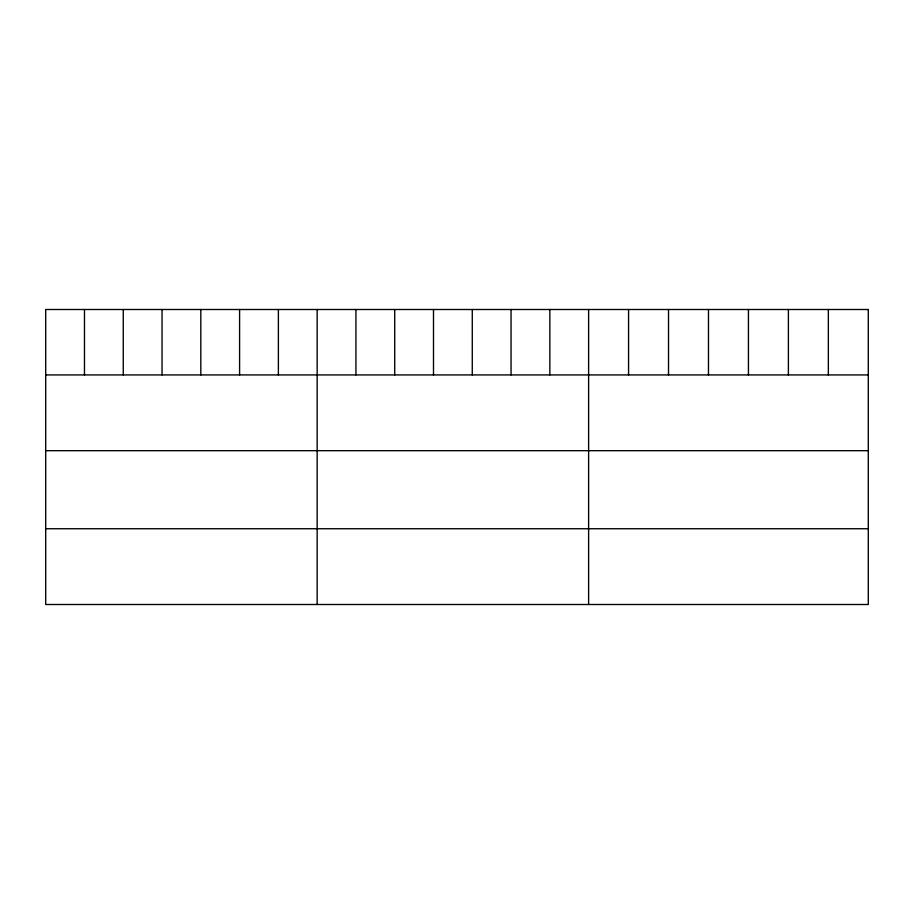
<?xml version="1.0" encoding="UTF-8"?>
<svg xmlns="http://www.w3.org/2000/svg" width="914" height="914" viewBox="0 0 914 914"><rect width="100%" height="100%" fill="white"/><g stroke="black" fill="none" stroke-linecap="round" stroke-linejoin="round"><path stroke-width="1.37" d="M45.7 374.923L868.3 374.923M45.7 450.682L868.3 450.682M45.7 528.738L868.3 528.738M828.347 309.503L828.347 374.923M788.394 309.503L788.394 374.923M748.44 309.503L748.44 374.923M708.476 309.503L708.476 374.923M668.522 309.503L668.522 374.923M628.569 309.503L628.569 374.923M588.616 309.503L588.616 604.497M549.84 309.503L549.84 374.923M511.052 309.503L511.052 374.923M472.275 309.503L472.275 374.923M433.499 309.503L433.499 374.923M394.722 309.503L394.722 374.923M355.934 309.503L355.934 374.923M317.158 309.503L317.158 604.497M278.382 309.503L278.382 374.923M239.594 309.503L239.594 374.923M200.817 309.503L200.817 374.923M162.041 309.503L162.041 374.923M123.264 309.503L123.264 374.923M84.476 309.503L84.476 374.923M868.3 309.503L45.7 309.503L45.7 604.497L868.3 604.497L868.3 309.503"/></g></svg>
